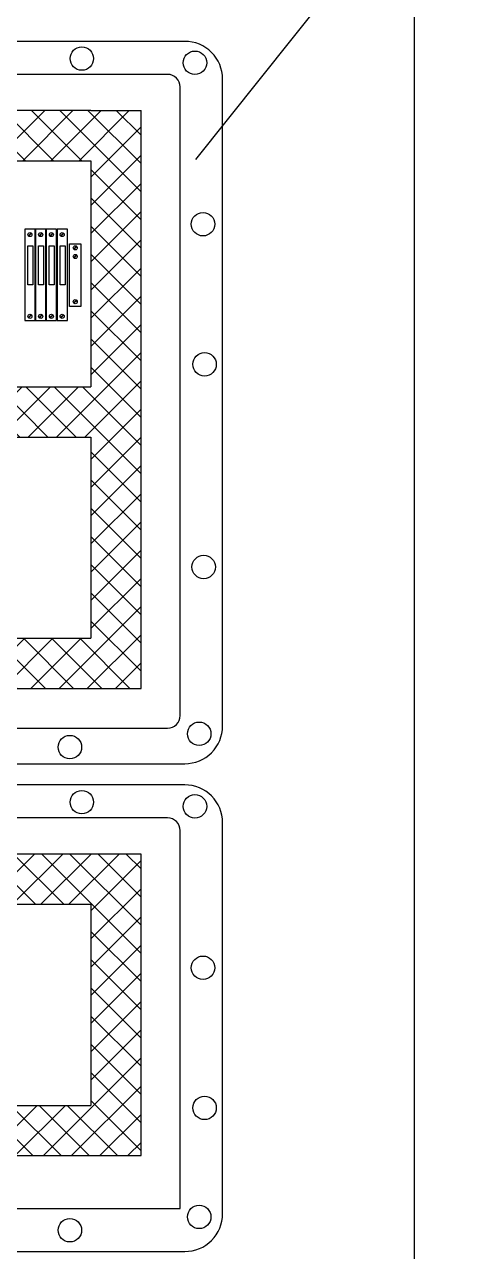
# Model space of a CAD drawing. Header units: millimetres. Extents: x 47793 to 72822, y 60284 to 123188.
# Drawn here: x 50436 to 50792, y 61600 to 62576 of the extents above; entities that cross this region are included whole.
import ezdxf

# ---------------------------------------------------------------- set-up
doc = ezdxf.new("R2010")
doc.units = ezdxf.units.MM
doc.header["$LTSCALE"] = 10
doc.layers.get('0').update_dxf_attribs({"lineweight": 18})
for name, color, linetype, lineweight in [('1轮廓实线层', 7, 'Continuous', 18), ('剖面线层', 4, 'Continuous', 18), ('尺寸线层', 3, 'Continuous', 18)]:
    doc.layers.add(name, color=color, linetype=linetype, lineweight=lineweight)
doc.styles.add('TH_GBDIM', font='SIMYOU.TTF', dxfattribs={"width": 0.8})

# ---------------------------------------------------------------- blocks, each defined once
blk = doc.blocks.new('*X5')
at = {"layer": '尺寸线层', "linetype": 'Continuous'}
blk.add_hatch(color=4, dxfattribs=at).paths.add_polyline_path([(50572.2, 62468.76), (50573.52, 62470.91), (50574.01, 62470.52)], flags=0)
at = {"layer": '尺寸线层', "color": 4, "linetype": 'Continuous'}
for p, q in [((50572.2, 62468.76), (50677.76, 62601.1)), ((50677.76, 62601.1), (50722.88, 62601.05))]:
    blk.add_line(p, q, dxfattribs=at)
at = {"layer": '尺寸线层', "color": 4}
blk.add_line((50722.88, 62601.05), (50792.41, 62600.43), dxfattribs=at)
at = {"layer": '尺寸线层', "color": 3, "insert": (50759.25, 62612.56), "char_height": 15, "width": 133.0667, "attachment_point": 5, "rotation": 359.48844, "style": 'TH_GBDIM'}
blk.add_mtext('隔爆箱体', dxfattribs=at)

msp = doc.modelspace()

# ---------------------------------------------------------------- hatches: boundary and pattern name
at = {"layer": '剖面线层'}
h = msp.add_hatch(dxfattribs=at)
h.set_pattern_fill('ANSI37', color=256, scale=5, style=0)
h.paths.add_polyline_path([(49868.49, 62047.81), (49868.49, 62268.15), (49868.49, 62507.81), (50488.49, 62507.81), (50528.49, 62507.81), (50528.49, 62267.81), (50528.49, 62047.81)], flags=0)
h.paths.add_polyline_path([(49908.49, 62287.81), (49908.49, 62298.65), (49908.49, 62467.81), (50488.49, 62467.81), (50488.49, 62287.81)], flags=0)
h.paths.add_polyline_path([(49908.49, 62087.81), (49908.49, 62229.61), (49908.49, 62247.81), (50488.49, 62247.81), (50488.49, 62087.81)], flags=0)
h = msp.add_hatch(dxfattribs=at)
h.set_pattern_fill('ANSI37', color=256, scale=5, style=0)
h.paths.add_polyline_path([(49868.49, 61676.08), (49868.49, 61891.63), (49868.49, 61916.08), (50528.49, 61916.08), (50528.49, 61676.08), (49985.21, 61676.08)], flags=0)
h.paths.add_polyline_path([(49908.49, 61716.08), (49908.49, 61864.33), (49908.49, 61876.08), (50488.49, 61876.08), (50488.49, 61716.08)], flags=0)

# ---------------------------------------------------------------- linework, layer by layer
for p, q in [((49908.49, 62467.81), (50488.49, 62467.81)), ((49908.49, 62287.81), (50488.49, 62287.81)), ((49908.49, 62247.81), (50488.49, 62247.81)), ((49908.49, 62087.81), (50488.49, 62087.81)), ((49908.49, 61876.08), (50488.49, 61876.08))]:
    msp.add_line(p, q)
at = {"layer": '1轮廓实线层'}
for p, q in [((50488.49, 62507.81), (49868.49, 62507.81)), ((50488.49, 62507.81), (50528.49, 62507.81)), ((50528.49, 62267.81), (50528.49, 62507.81)), ((50488.49, 62467.81), (50488.49, 62287.81)), ((50528.49, 62047.81), (50528.49, 62267.81)), ((50488.49, 62247.81), (50488.49, 62087.81)), ((49868.49, 62047.81), (50528.49, 62047.81)), ((50528.49, 61916.08), (49868.49, 61916.08)), ((50528.49, 61676.08), (50528.49, 61916.08)), ((50488.49, 61876.08), (50488.49, 61716.08)), ((49908.49, 61716.08), (50488.49, 61716.08)), ((49985.21, 61676.08), (50528.49, 61676.08)), ((50488.49, 61676.08), (50528.49, 61676.08)), ((49841.93, 61634.07), (50559.69, 61634.07))]:
    msp.add_line(p, q, dxfattribs=at)
at = {"layer": '1轮廓实线层', "lineweight": 13}
for p, q in [((50444.13, 62413.26), (50435.93, 62413.26)), ((50435.93, 62413.26), (50435.93, 62340.76)), ((50438.78, 62408), (50441.08, 62410.3)), ((50438.98, 62407.8), (50441.28, 62410.1)), ((50444.13, 62340.76), (50444.13, 62413.26)), ((50452.7, 62413.26), (50444.5, 62413.26)), ((50444.5, 62413.26), (50444.5, 62340.76)), ((50447.35, 62408), (50449.65, 62410.3)), ((50447.55, 62407.8), (50449.85, 62410.1)), ((50452.7, 62340.76), (50452.7, 62413.26)), ((50461.27, 62413.26), (50453.07, 62413.26)), ((50453.07, 62413.26), (50453.07, 62340.76)), ((50455.92, 62408), (50458.22, 62410.3)), ((50456.12, 62407.8), (50458.42, 62410.1)), ((50461.27, 62340.76), (50461.27, 62413.26)), ((50469.84, 62413.26), (50461.64, 62413.26)), ((50461.64, 62413.26), (50461.64, 62340.76)), ((50464.49, 62408), (50466.79, 62410.3)), ((50464.69, 62407.8), (50466.99, 62410.1)), ((50469.84, 62340.76), (50469.84, 62413.26)), ((50471.61, 62401.7), (50480.61, 62401.7)), ((50471.61, 62351.7), (50471.61, 62401.7)), ((50480.61, 62401.7), (50480.61, 62351.7)), ((50474.86, 62397.43), (50477.15, 62399.73)), ((50474.86, 62390.56), (50477.15, 62392.86)), ((50475.06, 62397.23), (50477.36, 62399.53)), ((50475.06, 62390.36), (50477.36, 62392.65)), ((50480.61, 62351.7), (50471.61, 62351.7)), ((50474.86, 62354.61), (50477.15, 62356.91)), ((50475.06, 62354.41), (50477.36, 62356.71)), ((50438.78, 62342.96), (50441.08, 62345.26)), ((50438.98, 62342.76), (50441.28, 62345.06)), ((50447.35, 62342.96), (50449.65, 62345.26)), ((50447.55, 62342.76), (50449.85, 62345.06)), ((50455.92, 62342.96), (50458.22, 62345.26)), ((50456.12, 62342.76), (50458.42, 62345.06)), ((50464.49, 62342.96), (50466.79, 62345.26)), ((50464.69, 62342.76), (50466.99, 62345.06)), ((50435.93, 62340.76), (50444.13, 62340.76)), ((50444.5, 62340.76), (50452.7, 62340.76)), ((50453.07, 62340.76), (50461.27, 62340.76)), ((50461.64, 62340.76), (50469.84, 62340.76))]:
    msp.add_line(p, q, dxfattribs=at)
at = {"layer": '1轮廓实线层'}
msp.add_lwpolyline([(48854.94, 62738.58), (48854.94, 61432.52), (50746.29, 61432.52), (50746.29, 62738.58)], close=True, dxfattribs=at)
for points in [[(49809.87, 62532.82), (49809.87, 62017.96, 0.414214), (49839.87, 61987.96), (50563.46, 61987.96, 0.414214), (50593.46, 62017.96), (50593.46, 62532.82, 0.414214), (50563.46, 62562.82), (49839.87, 62562.82, 0.414214)], [(49841.93, 62526.51), (49841.93, 62026.25, 0.414214), (49851.93, 62016.25), (50549.69, 62016.25, 0.414214), (50559.69, 62026.25), (50559.69, 62526.51, 0.414214), (50549.69, 62536.51), (49851.93, 62536.51, 0.414214)]]:
    msp.add_lwpolyline(points, format="xyb", close=True, dxfattribs=at)
at = {"layer": '1轮廓实线层', "lineweight": 13}
for points in [[(50438.35, 62400.11), (50442.29, 62400.11), (50442.29, 62369.17), (50438.35, 62369.17)], [(50446.92, 62400.11), (50450.86, 62400.11), (50450.86, 62369.17), (50446.92, 62369.17)], [(50455.49, 62400.11), (50459.43, 62400.11), (50459.43, 62369.17), (50455.49, 62369.17)], [(50464.06, 62400.11), (50468, 62400.11), (50468, 62369.17), (50464.06, 62369.17)]]:
    msp.add_lwpolyline(points, close=True, dxfattribs=at)
at = {"layer": '1轮廓实线层'}
for points in [[(49809.87, 61941.09), (49809.87, 61629.82, 0.414214), (49839.87, 61599.82), (50563.46, 61599.82, 0.414214), (50593.46, 61629.82), (50593.46, 61941.09, 0.414214), (50563.46, 61971.09), (49839.87, 61971.09, 0.414214), (49809.87, 61941.09)], [(50559.69, 61634.07), (50559.69, 61934.78, 0.414214), (50549.69, 61944.78), (49851.93, 61944.78, 0.414214), (49841.93, 61934.78)]]:
    msp.add_lwpolyline(points, format="xyb", dxfattribs=at)
for centre in [(50481.37, 62549.1), (50571.44, 62545.77), (50577.86, 62417.31), (50579.11, 62305.8), (50578.4, 62144.52), (50574.83, 62011.78), (50471.85, 62001.16), (50481.37, 61957.36), (50571.44, 61954.04), (50577.86, 61825.58), (50579.11, 61714.07), (50574.83, 61627.31), (50471.85, 61616.7)]:
    msp.add_circle(centre, 9.33, dxfattribs=at)
at = {"layer": '1轮廓实线层', "lineweight": 13}
for centre in [(50440.03, 62409.05), (50448.6, 62409.05), (50457.17, 62409.05), (50465.74, 62409.05), (50476.11, 62398.48), (50476.11, 62391.61), (50476.11, 62355.66), (50440.03, 62344.01), (50448.6, 62344.01), (50457.17, 62344.01), (50465.74, 62344.01)]:
    msp.add_circle(centre, 1.63, dxfattribs=at)

# ---------------------------------------------------------------- block references
at = {"layer": '尺寸线层'}
msp.add_blockref('*X5', (0, 0), dxfattribs=at)

doc.saveas('drawing.dxf')
